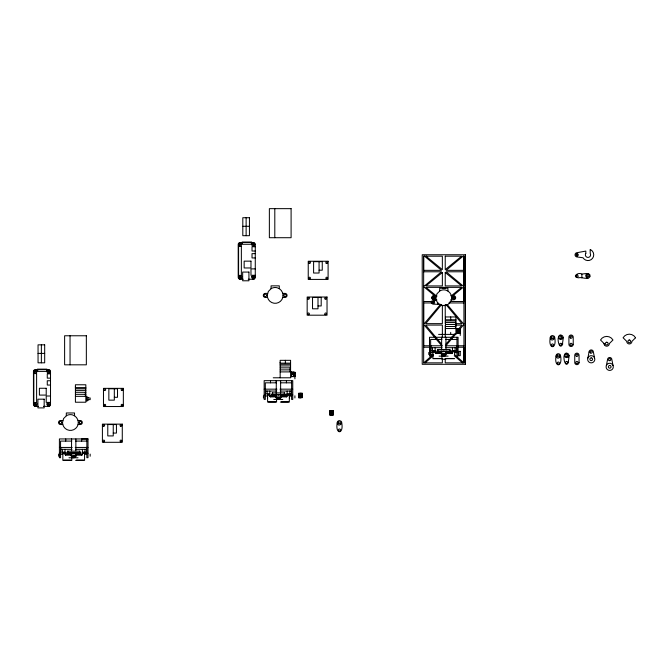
<?xml version="1.0" encoding="UTF-8"?>
<svg xmlns="http://www.w3.org/2000/svg" width="669" height="669" viewBox="0 0 669 669"><rect width="100%" height="100%" fill="white"/><g stroke="black" fill="none" stroke-linecap="round" stroke-linejoin="round"><path stroke-width="1" d="M65.746 441.097L65.746 438.939M71.55 441.097L71.55 438.939L71.55 450.814M270.502 382.819L270.502 380.661M276.305 382.819L276.305 380.661L276.205 395.58A2.609 2.609 0 0 0 276.205 398.189L277.786 399.401M435.837 339.442L435.837 337.285M441.64 339.442L441.64 337.285L441.64 349.168M465.373 364.296L465.373 254.755L422.223 254.755L422.223 364.296L465.373 364.296L465.373 254.755M75.413 386.69L75.413 402.228L85.833 402.228L85.833 384.775L75.405 384.775L75.405 387.602L85.833 387.602M280.16 362.247L280.16 377.784M445.495 318.87L445.495 334.408M341.742 422.867C343.95 434.716 335.01 434.716 337.218 422.867A2.266 2.266 0 0 1 339.476 420.6C345.204 421.554 338.163 428.586 337.218 422.867M554.76 337.803C556.959 349.653 548.028 349.653 550.227 337.803A2.266 2.266 0 0 1 552.494 335.545C558.214 336.49 551.172 343.523 550.227 337.803M560.597 355.941C562.796 367.791 553.857 367.791 556.064 355.941A2.266 2.266 0 0 1 558.331 353.684C564.051 354.629 557.009 361.661 556.064 355.941M562.612 344.359C562.069 341.734 565.18 335.579 560.814 334.91C559.602 334.901 558.54 335.955 558.548 337.168C557.093 338.915 559.384 350.715 562.612 344.359L561.893 344.359A1.079 1.079 0 0 1 560.279 345.296A1.079 1.079 0 0 1 560.279 343.431A1.079 1.079 0 0 1 561.893 344.359M568.449 362.498C567.897 359.872 571.017 353.717 566.651 353.048C565.439 353.04 564.377 354.093 564.385 355.306C562.93 357.054 565.221 368.853 568.449 362.498L567.73 362.498A1.079 1.079 0 0 1 566.108 363.434A1.079 1.079 0 0 1 566.108 361.569A1.079 1.079 0 0 1 567.73 362.498M62.518 422.524L63.58 418.568L66.474 415.675A7.903 7.903 0 0 1 72.469 414.889C76.559 415.959 79.176 420.492 78.056 424.564A7.903 7.903 0 0 1 62.786 424.564L62.518 422.524L61.791 422.524A1.229 1.229 0 0 1 59.951 423.586A1.229 1.229 0 0 1 59.951 421.453A1.229 1.229 0 0 1 61.791 422.524M267.274 295.405L268.328 291.458L271.221 288.565A7.903 7.903 0 0 1 277.225 287.77C281.315 288.841 283.932 293.373 282.811 297.454A7.903 7.903 0 0 1 267.541 297.454L267.274 295.405L266.546 295.405A1.229 1.229 0 0 1 264.698 296.476A1.229 1.229 0 0 1 264.698 294.343A1.229 1.229 0 0 1 266.546 295.405M435.895 297.764L436.949 293.816L439.842 290.923A7.903 7.903 0 0 1 445.838 290.129C449.936 291.199 452.553 295.731 451.433 299.812A7.903 7.903 0 0 1 436.163 299.812L435.895 297.764L435.168 297.764A1.229 1.229 0 0 1 433.32 298.834A1.229 1.229 0 0 1 433.32 296.702A1.229 1.229 0 0 1 435.168 297.764M563.005 337.753L563.081 337.168A2.266 2.266 0 0 1 563.005 337.753L561.943 339.133L560.814 339.434A2.266 2.266 0 0 1 558.548 337.168M587.875 358.032L588.11 357.455A3.596 3.596 0 0 1 594.34 357.463L594.574 358.032M606.348 365.608L606.582 365.031A3.596 3.596 0 0 1 612.812 365.031L613.047 365.608M65.027 449.325L65.027 454.284L65.529 455.171L81.886 455.171L82.387 454.284L82.387 449.325M269.783 391.047L269.783 396.006L270.284 396.893L286.641 396.893L287.135 396.006L287.135 391.047M435.118 347.679L435.118 352.638L435.619 353.525L451.976 353.525L452.47 352.638L452.47 347.679M71.55 453.733L71.449 453.858A2.609 2.609 0 0 0 71.449 456.467L73.03 457.68M441.64 352.078L441.54 352.212A2.609 2.609 0 0 0 441.54 354.813L443.121 356.025L445.102 355.766M568.249 356.912L568.918 355.306A2.266 2.266 0 0 1 568.249 356.912L566.651 357.572A2.266 2.266 0 0 1 564.385 355.306M441.691 304.47L425.693 323.645L442.36 323.645L442.36 305.666M445.897 344.259L454.56 333.873M458.558 329.081L461.894 325.084L455.648 325.084M440.403 304.546L424.263 323.645L423.661 323.645L423.661 302.948L434.725 302.948M445.838 345.781L455.932 333.839M459.963 329.064L463.324 325.084L463.935 325.084M426.646 256.194L425.969 256.194L442.351 269.624L442.351 256.194L423.653 256.194L423.661 362.857L432.207 355.381M425.099 362.857L433.336 355.741M453.038 295.723L463.073 287.361L463.935 287.361L463.935 301.51L450.045 301.51M581.879 274.073C584.204 273.939 590.635 271.974 590.192 276.422C588.043 280.562 581.888 276.648 578.275 277.802C571.51 277.175 578.091 271.673 581.879 274.073L581.879 277.802M450.806 295.748L453.666 295.74A2.024 2.024 0 0 1 455.673 297.764A2.024 2.024 0 0 1 453.657 299.787L450.806 299.779M242.805 226.298L249.437 226.298M255.274 246.727L252.021 246.727L252.021 251.026L255.274 251.026M255.274 253.635L252.021 253.635L252.021 257.941L255.274 257.941M463.324 256.194L463.935 256.194L463.935 270.343L446.098 270.343L463.073 256.194L463.935 256.194L463.935 362.857L445.236 362.857L445.236 358.542M255.274 268.888L250.975 268.888L250.975 275.293L255.274 275.293M319.071 270.184L322.257 270.184L322.257 261.663L313.602 261.663L313.602 273.027L319.071 273.027L319.071 261.663M423.653 271.781L441.49 271.781L424.522 285.922L423.661 285.922M243.198 279.249L240.163 279.249A1.957 1.957 0 0 1 238.206 277.292L238.206 244.453A1.957 1.957 0 0 1 240.163 242.496L253.317 242.496A1.957 1.957 0 0 1 255.274 244.453L255.274 277.292A1.957 1.957 0 0 1 253.317 279.249L248.258 279.249M423.661 287.361L424.522 287.361L434.549 295.723M267.541 293.39L265.317 293.39A2.024 2.024 0 0 0 263.293 295.405A2.024 2.024 0 0 0 265.317 297.429L267.541 297.429M282.811 293.39L285.036 293.39A2.024 2.024 0 0 1 287.06 295.405A2.024 2.024 0 0 1 285.036 297.429L282.811 297.429M283.079 295.405L283.807 295.405M436.155 295.748L433.938 295.748A2.024 2.024 0 0 0 431.906 297.764A2.024 2.024 0 0 0 433.93 299.779L436.782 299.779M453.657 295.748L451.433 295.748L461.618 287.361L425.969 287.361L436.899 296.317M451.7 297.764L452.428 297.764M436.773 300.481L432.065 300.824L431.246 301.92L431.438 303.283L433.01 304.161L440.746 304.378M423.661 301.51L434.582 301.51M448.849 302.948L463.935 302.948M442.36 305.44L445.236 305.44M318.001 305.95L321.195 305.95L321.195 297.437L312.532 297.437L312.532 308.802L318.001 308.802L318.001 297.437M455.915 319.782L445.487 319.782L445.487 316.955L455.915 316.955L455.915 334.408L438.58 334.408M445.495 320.919L455.915 320.919M445.495 322.558L455.915 322.558M455.648 323.645L461.894 323.645L445.897 304.47M463.935 323.645L463.324 323.645L447.185 304.546M445.495 324.465L455.915 324.49M445.495 326.505L455.915 326.505M445.495 328.529L455.915 328.529M456.852 329.014L458.809 329.014M458.809 329.173L460.247 329.24M456.852 329.374L460.247 329.416M458.809 329.7L460.247 329.7M456.852 329.842L458.809 329.842M458.809 330.076L460.247 330.076M456.852 330.386L460.247 330.511M456.852 330.971L460.247 330.971M458.809 331.439L460.247 331.439M458.809 331.874L460.247 331.874M458.809 332.242L460.247 332.242M458.809 332.526L460.247 332.526M456.852 332.936L460.247 332.936M456.852 333.162L460.247 333.237M441.858 339.442L430.652 339.442L430.652 356.059L429.498 356.059L429.498 337.285L458.089 337.285L458.089 356.059L456.944 356.059L456.944 337.285M445.73 339.442L456.944 339.442M442.276 345.789L423.661 345.781L423.661 325.084L424.263 325.084L441.749 345.781M445.529 345.789L463.935 345.781M423.661 347.219L429.657 347.219M457.931 347.219L463.935 347.219L463.935 362.857L454.602 354.695M430.936 347.679L442.067 347.679M445.529 347.679L456.651 347.679M432.015 350.514L435.118 350.514M452.47 350.514L455.572 350.514M432.283 350.916L435.051 350.916M451.508 350.916L455.622 350.916M429.498 351.543L430.652 351.543M456.944 351.543L458.089 351.543M432.994 351.852L435.168 351.852M451.508 351.852L455.622 351.852M432.952 352.622L430.936 352.622L430.936 345.789M435.118 352.638L441.866 352.638M445.721 352.638L452.47 352.638M454.644 352.622L456.651 352.622L456.651 345.789M38.049 353.408L44.681 353.408M443.279 354.52L444.316 354.52M441.833 354.67L445.755 354.67M439.09 356.125L448.113 356.125M433.813 358.475L441.022 358.475M446.574 358.475L453.774 358.475M445.679 358.693L454.669 358.693M423.661 362.857L442.36 362.857L442.36 358.542M290.58 363.15L280.16 363.15L280.16 360.332L290.58 360.332L290.58 377.784L273.245 377.784M280.16 364.287L290.58 364.287M280.16 365.926L290.58 365.926M280.16 367.858L290.58 367.858M280.16 369.882L290.58 369.882M280.16 371.897L290.58 371.897M291.517 372.382L293.474 372.382M293.474 372.549L294.912 372.549M293.474 372.608L294.912 372.608M291.517 372.742L294.912 372.784M293.474 373.076L294.912 373.076M291.517 373.21L293.474 373.21M293.474 373.444L294.912 373.444M50.518 373.846L47.265 373.846L47.265 378.144L50.518 378.144M291.517 373.762L293.474 373.762M293.474 373.879L294.912 373.879M291.517 374.347L294.912 374.347M293.474 374.807L294.912 374.807M293.474 375.242L294.912 375.242M293.474 375.618L294.912 375.618M293.474 375.903L294.912 375.903M294.912 376.605L291.517 376.605L291.517 372.081L294.912 372.156L294.912 378.846M50.518 380.753L47.265 380.753L47.265 385.051L50.518 385.051M276.523 382.819L265.317 382.819L265.317 399.426L264.163 399.426L264.163 380.661L292.754 380.661L292.754 399.426L291.609 399.426L291.609 380.661M280.395 382.819L291.609 382.819M75.413 388.739L85.833 388.739M264.163 389.157L265.317 389.157M276.941 389.166L265.601 389.166L265.601 395.989L267.617 395.989M279.977 389.166L291.316 389.166L291.316 396.466M291.609 389.157L292.754 389.157M75.413 390.378L85.833 390.378M265.601 391.047L276.732 391.047M280.194 391.047L291.316 391.047M75.413 392.285L85.833 392.31M298.717 393.439L302.12 393.439M298.717 393.531L302.12 393.531M300.682 393.698L302.12 393.757M266.68 393.882L269.783 393.882M287.135 393.882L290.237 393.882M298.717 393.89L300.682 393.89M300.682 393.941L302.12 393.941M75.413 394.325L85.833 394.325M267.659 394.284L269.716 394.284M286.173 394.284L291.316 394.284M300.682 394.225L302.12 394.225M298.717 394.359L300.682 394.359M300.682 394.593L302.12 394.593M264.163 394.919L265.317 394.919M291.609 394.919L292.754 394.919M298.717 394.911L302.12 395.028M267.659 395.22L269.833 395.22M286.173 395.22L291.316 395.22M298.717 395.496L302.12 395.496M50.518 396.006L46.22 396.006L46.22 402.404L50.518 402.404M269.783 396.006L276.531 396.006M280.386 396.006L287.135 396.006M289.309 395.989L291.316 395.989M300.682 395.964L302.12 395.964M298.717 396.081L300.682 396.081M75.413 396.349L85.833 396.349M300.682 396.391L302.12 396.391M298.717 396.625L300.682 396.625M300.682 396.767L302.12 396.767M298.717 397.093L302.12 397.052M300.682 397.235L302.12 397.235M86.886 397.394L88.316 397.394L88.316 397.955M114.315 397.294L117.51 397.294L117.51 388.781L108.846 388.781L108.846 400.146L114.315 400.146L114.315 388.781M300.682 397.294L302.12 397.294M298.717 397.453L300.682 397.453M298.717 397.687L300.682 397.687M86.886 397.955L90.164 397.955L90.164 399.627L86.886 399.627M277.944 397.896L278.981 397.896M276.498 398.038L280.42 398.038M273.755 399.493L282.778 399.493M86.886 400.187L88.316 400.187L88.316 399.627M268.478 401.852L275.687 401.852M281.239 401.852L288.439 401.852M280.344 402.069L289.334 402.069L289.334 398.155M38.442 406.359L35.407 406.359A1.957 1.957 0 0 1 33.45 404.402L33.45 371.571A1.957 1.957 0 0 1 35.407 369.614L48.561 369.614A1.957 1.957 0 0 1 50.518 371.571L50.518 404.402A1.957 1.957 0 0 1 48.561 406.359L43.502 406.359M329.892 410.9L333.287 410.9M329.892 411L333.287 411M331.849 411.159L333.287 411.159M331.849 411.218L333.287 411.218M329.892 411.36L333.287 411.402M331.849 411.686L333.287 411.686M329.892 411.828L331.849 411.828M331.849 412.062L333.287 412.062M329.892 412.372L331.849 412.372M331.849 412.489L333.287 412.489M329.892 412.957L333.287 412.957M331.849 413.425L333.287 413.425M329.892 413.542L331.849 413.542M331.849 413.86L333.287 413.86M329.892 414.094L331.849 414.094M331.849 414.228L333.287 414.228M331.849 414.512L333.287 414.512M329.892 414.563L331.849 414.563M331.849 414.696L333.287 414.755M329.892 414.922L331.849 414.922M62.786 420.5L60.561 420.5A2.024 2.024 0 0 0 58.538 422.524A2.024 2.024 0 0 0 60.561 424.547L62.786 424.547M78.056 420.5L80.28 420.5A2.024 2.024 0 0 1 82.304 422.524A2.024 2.024 0 0 1 80.28 424.547L78.056 424.547M78.323 422.524L79.051 422.524M113.245 433.069L116.439 433.069L116.439 424.556L107.776 424.556L107.776 435.92L113.245 435.92L113.245 424.556M86.853 438.939L86.853 457.705L88.007 457.705L88.007 438.939L59.407 438.939L59.407 457.705L60.561 457.705L60.561 441.097L71.775 441.097M88.007 438.939L81.66 438.939L81.668 441.097M75.639 441.097L86.853 441.097M59.407 447.436L60.561 447.436M72.193 447.444L60.846 447.444L60.846 454.268L62.861 454.268M75.221 447.444L86.569 447.444L86.569 454.502M86.853 447.436L88.007 447.436M60.846 449.325L71.976 449.325M75.438 449.325L86.569 449.325M61.924 452.16L65.027 452.16M82.387 452.16L85.49 452.16M62.903 452.562L64.96 452.562M82.454 452.562L86.569 452.562M59.407 453.189L60.561 453.189M86.853 453.189L88.007 453.189M62.903 453.498L65.077 453.498M82.337 453.498L86.569 453.498M84.553 454.268L86.569 454.268M65.027 454.284L71.775 454.284M75.639 454.284L82.387 454.284M73.189 456.174L74.226 456.174M71.75 456.317L75.664 456.317M68.999 457.772L78.03 457.772M63.722 460.13L70.931 460.13M76.483 460.13L83.692 460.13M75.589 460.347L84.578 460.347L84.553 452.294M424.263 256.194L423.661 256.194L423.653 270.343L441.49 270.343L424.522 256.194M436.782 295.748L433.922 295.74A2.024 2.024 0 0 0 431.915 297.764A2.024 2.024 0 0 0 433.938 299.787M587.432 278.061L588.018 278.128A2.266 2.266 0 0 1 587.432 278.061L586.412 277.484L585.726 275.896A2.266 2.266 0 0 1 587.967 273.596L587.984 274.959M454.251 355.741L462.496 362.857M604.132 343.59L600.511 339.994A7.192 7.192 0 0 1 612.963 339.994L609.342 343.59A2.609 2.609 0 0 1 606.733 346.199A2.609 2.609 0 0 1 604.132 343.59L604.475 344.895M441.691 344.259L425.693 325.084L442.36 325.084L442.36 337.067M445.955 352.078L446.056 352.212A2.609 2.609 0 0 1 446.056 354.813L445.638 355.356A2.609 2.609 0 0 1 441.95 355.356M280.62 395.454L280.721 395.58A2.609 2.609 0 0 1 280.721 398.189L280.303 398.724A2.609 2.609 0 0 1 276.623 398.724M577.196 253.743L577.196 255.901M460.247 335.478L460.247 328.705L456.852 328.788L456.852 333.237M458.809 328.705L458.809 333.237M456.977 328.37L456.977 333.58M455.455 324.49L455.455 328.529M455.121 347.679L455.121 350.514M454.644 350.648L454.644 354.595M451.976 352.638L451.976 353.525M451.759 337.285L451.759 339.442M450.705 316.955L450.705 320.033M450.705 332.359L450.705 334.408M450.103 351.066L450.103 349.527L437.493 349.527L437.493 351.066M449.635 349.527L449.635 351.066M447.904 291.04L447.904 288.214L439.692 288.214L439.692 291.04M446.248 351.066L446.248 353.525M445.955 337.285L445.955 349.168M445.236 304.671L445.236 323.645M445.236 325.084L445.236 337.067M445.102 287.361L445.102 288.356L442.485 288.356L442.485 287.361M443.79 287.361L443.79 288.356M443.798 351.066L443.798 351.643M441.908 355.757L441.908 358.693L432.918 358.693L432.952 350.648M441.339 351.066L441.339 353.525M437.961 349.527L437.961 351.066M437.668 302.355L437.668 304.219M435.619 352.638L435.619 353.525M432.467 347.679L432.467 350.514M428.779 352.454L428.779 354.595M331.849 410.691L331.849 415.223M300.682 393.23L300.682 397.762M294.912 395.822L294.912 397.963M293.474 372.081L293.474 376.605M291.642 371.738L291.642 376.948M290.12 367.858L290.12 371.897M289.786 391.047L289.786 393.882M289.309 394.016L289.309 397.963M286.641 396.006L286.641 396.893M286.424 380.661L286.424 382.819M285.37 360.332L285.37 363.409M284.768 394.434L284.768 392.895L272.158 392.895L272.158 394.434M284.3 392.895L284.3 394.434M280.913 394.434L280.913 396.893M280.62 380.661L280.62 393.506M279.282 288.682L279.282 285.855L271.07 285.855L271.07 288.682M278.463 394.434L278.463 395.019M276.573 399.134L276.573 402.069L267.592 402.069L267.592 398.155M276.013 394.434L276.013 396.893M274.8 208.653L274.8 237.712M272.626 392.895L272.626 394.434M270.284 396.006L270.284 396.893M267.617 394.016L267.617 397.963M267.14 391.047L267.14 393.882M263.444 395.822L263.444 397.963M251.653 242.496L251.653 242.027L242.17 242.027L242.17 242.496M251.343 242.496L251.343 244.269L242.479 244.269L242.479 242.496M246.125 217.718L246.125 235.697M90.164 454.1L90.164 456.241M86.886 396.19L86.886 401.4M85.364 392.31L85.364 396.349M85.03 449.325L85.03 452.16M81.886 454.284L81.886 455.171M80.012 452.712L80.012 451.174L67.402 451.174L67.402 452.712M79.544 451.174L79.544 452.712M76.157 452.712L76.157 455.171M75.865 438.939L75.865 450.814M74.527 415.8L74.527 412.974L66.315 412.974L66.315 415.8M73.707 452.712L73.707 453.298M71.826 457.412L71.826 460.347L62.836 460.347L62.861 452.294M71.257 452.712L71.257 455.171M70.044 335.771L70.044 364.822M67.87 451.174L67.87 452.712M65.529 454.284L65.529 455.171M62.384 449.325L62.384 452.16M58.688 454.1L58.688 456.241M46.897 369.614L46.897 369.146L37.414 369.146L37.414 369.614M46.587 369.614L46.587 371.387L37.723 371.387L37.723 369.614M41.369 344.836L41.369 362.815M433.01 355.665A2.158 2.158 0 0 1 430.92 354.068M446.675 358.492A5.753 5.753 0 0 1 440.921 358.492M433.286 354.553A1.079 1.079 0 0 1 432.241 354.277M75.965 453.858A2.609 2.609 0 0 1 75.965 456.467L75.547 457.002A2.609 2.609 0 0 1 71.867 457.002M445.236 272.5L445.236 285.922L461.618 285.922L445.236 272.5M445.236 256.194L445.236 269.624L461.618 256.194L445.236 256.194M463.935 271.781L463.935 285.922L463.073 285.922L446.098 271.781L463.935 271.781M431.94 302.104L431.906 302.38A1.079 1.079 0 0 0 434.03 302.631L433.253 301.318L431.94 302.104M576.151 275.687L576.118 275.963A1.079 1.079 0 0 0 578.242 276.222L577.456 274.909L576.151 275.687M33.734 371.119C36.093 378.654 39.538 365.784 33.734 371.119M34.637 371.362C35.608 374.397 36.996 369.221 34.637 371.362M33.734 403.959C36.093 411.485 39.538 398.615 33.734 403.959M34.637 404.201C35.608 407.237 36.996 402.061 34.637 404.201M47.792 371.362C48.762 374.397 50.15 369.221 47.792 371.362M50.292 371.571C46.069 378.236 46.061 364.906 50.292 371.571M46.889 403.959C49.247 411.485 52.692 398.615 46.889 403.959M47.792 404.201C48.762 407.237 50.15 402.061 47.792 404.201M238.49 244.009C240.848 251.536 244.294 238.666 238.49 244.009M239.393 244.252C240.363 247.287 241.752 242.111 239.393 244.252M238.49 276.841C240.848 284.375 244.294 271.505 238.49 276.841M239.393 277.083C240.363 280.119 241.752 274.942 239.393 277.083M252.548 244.252C253.518 247.287 254.906 242.111 252.548 244.252M255.048 244.453C250.825 251.118 250.816 237.796 255.048 244.453M251.636 276.841C254.003 284.375 257.448 271.505 251.636 276.841M252.548 277.083C253.518 280.119 254.906 274.942 252.548 277.083M433.462 297.638C434.056 299.478 434.883 296.334 433.462 297.638M453.197 297.638C453.791 299.478 454.619 296.334 453.197 297.638M589.063 352.061L587.625 359.261A3.596 3.596 0 0 0 591.22 362.857A3.596 3.596 0 0 0 594.816 359.261L593.378 352.061A2.158 2.158 0 0 0 591.22 349.912A2.158 2.158 0 0 0 589.063 352.07M607.544 359.638L606.106 366.829A3.596 3.596 0 0 0 609.702 370.425A3.596 3.596 0 0 0 613.297 366.829L611.859 359.638A2.158 2.158 0 0 0 609.702 357.48A2.158 2.158 0 0 0 607.544 359.638M586.838 274.976L586.713 275.143A1.472 1.472 0 0 0 586.73 276.615L589.28 276.581A1.472 1.472 0 0 0 589.255 275.11L586.838 274.976M338.338 421.963L338.205 422.131A1.472 1.472 0 0 0 338.205 423.602L340.755 423.602A1.472 1.472 0 0 0 340.755 422.131L338.338 421.963M585.827 253.392L585.726 253.518A2.609 2.609 0 0 0 585.726 256.127L586.136 256.662A2.609 2.609 0 0 0 589.824 256.662L590.234 256.127A2.609 2.609 0 0 0 590.234 253.518L590.142 249.545L590.861 249.838A5.753 5.753 0 0 1 592.542 258.326A5.753 5.753 0 0 1 583.912 258.895L583.05 257.766L577.196 256.98A2.158 2.158 0 0 1 575.039 254.822A2.158 2.158 0 0 1 577.196 252.665L585.827 251.084L585.827 253.392M551.348 336.9L551.223 337.067A1.472 1.472 0 0 0 551.223 338.539L553.765 338.539A1.472 1.472 0 0 0 553.765 337.067L551.348 336.9M557.185 355.038L557.051 355.206A1.472 1.472 0 0 0 557.051 356.677L559.602 356.677A1.472 1.472 0 0 0 559.602 355.206L557.185 355.038M635.55 337.761L631.929 341.357A2.609 2.609 0 0 1 629.32 343.958A2.609 2.609 0 0 1 626.719 341.357L623.09 337.761A7.192 7.192 0 0 1 635.55 337.761M442.36 272.5L425.969 285.922L442.36 285.922L442.36 272.5M560.078 335.897L560.078 338.447A1.472 1.472 0 0 0 561.55 338.447L561.55 335.897A1.472 1.472 0 0 0 560.078 335.897M565.915 354.035L565.915 356.585A1.472 1.472 0 0 0 567.387 356.585L567.387 354.035A1.472 1.472 0 0 0 565.915 354.035M606.733 342.227L606.382 342.277A1.363 1.363 0 0 0 605.621 344.368A1.363 1.363 0 0 0 607.853 344.368A1.363 1.363 0 0 0 607.084 342.277L606.733 342.227M629.32 339.994L628.969 340.044A1.363 1.363 0 0 0 628.208 342.135A1.363 1.363 0 0 0 630.441 342.135A1.363 1.363 0 0 0 629.671 340.044L629.32 339.994M591.22 357.898L590.869 357.94A1.363 1.363 0 0 0 590.869 360.574L591.572 360.574A1.363 1.363 0 0 0 591.572 357.94L591.22 357.898M609.702 365.475L609.35 365.517A1.363 1.363 0 0 0 609.35 368.151L610.053 368.151A1.363 1.363 0 0 0 610.053 365.517L609.702 365.475M291.099 208.653L269.364 208.653L269.364 237.712L291.099 237.712L291.099 208.653M249.437 217.718L242.805 217.718L242.805 235.697L249.437 235.697L249.437 217.718M241.358 246.451L238.59 246.451L238.59 275.394L241.358 275.394L241.358 246.451M250.975 261.144L244.152 261.144L244.152 267.968L250.975 267.968L250.975 261.144M328.103 261.245L308.233 261.245L308.233 279.416L328.103 279.416L328.103 261.245M248.927 272.074L242.663 272.074L242.663 280.788L248.927 280.788L248.927 272.074M327.032 297.019L307.163 297.019L307.163 315.191L327.032 315.191L327.032 297.019M460.247 332.71L458.809 332.71L460.247 332.769M86.343 335.771L64.617 335.771L64.617 364.822L86.343 364.822L86.343 335.771M44.681 344.836L38.049 344.836L38.049 362.815L44.681 362.815L44.681 344.836M450.856 351.066L436.74 351.066L436.74 351.643L450.856 351.643L450.856 351.066M460.247 351.367L458.809 351.367L458.809 355.682L460.247 355.682L460.247 351.367M36.611 373.57L33.835 373.57L33.835 402.504L36.611 402.504L36.611 373.57M294.912 376.078L293.474 376.078L294.912 376.145M46.22 388.263L39.396 388.263L39.396 395.086L46.22 395.086L46.22 388.263M123.347 388.355L103.478 388.355L103.478 406.526L123.347 406.526L123.347 388.355M302.12 393.23L298.717 393.23L298.717 397.762L302.12 397.762L302.12 393.23M285.521 394.434L271.405 394.434L271.405 395.019L285.521 395.019L285.521 394.434M44.171 399.184L37.907 399.184L37.907 407.898L44.171 407.898L44.171 399.184M333.287 410.691L329.892 410.691L329.892 415.223L333.287 415.223L333.287 410.691M122.276 424.129L102.407 424.129L102.407 442.301L122.276 442.301L122.276 424.129M80.765 452.712L66.649 452.712L66.649 453.298L80.765 453.298L80.765 452.712M579.061 362.498L579.061 355.306A2.158 2.158 0 0 0 576.904 353.148A2.158 2.158 0 0 0 574.746 355.306L574.746 362.498A2.158 2.158 0 0 0 576.904 364.655A2.158 2.158 0 0 0 579.061 362.498M573.224 344.359L573.224 337.168A2.158 2.158 0 0 0 571.067 335.01A2.158 2.158 0 0 0 568.909 337.168L568.909 344.359A2.158 2.158 0 0 0 571.067 346.517A2.158 2.158 0 0 0 573.224 344.359M338.94 430.995A1.079 1.079 0 0 0 340.554 430.058A1.079 1.079 0 0 0 338.94 429.13A1.079 1.079 0 0 0 338.94 430.995M609.158 360.574A1.079 1.079 0 0 0 610.78 359.638A1.079 1.079 0 0 0 609.158 358.709A1.079 1.079 0 0 0 609.158 360.574M590.685 352.998A1.079 1.079 0 0 0 592.299 352.061A1.079 1.079 0 0 0 590.685 351.133A1.079 1.079 0 0 0 590.685 352.998M557.787 364.07A1.079 1.079 0 0 0 559.409 363.133A1.079 1.079 0 0 0 557.787 362.205A1.079 1.079 0 0 0 557.787 364.07M576.36 356.243A1.079 1.079 0 0 0 577.983 355.306A1.079 1.079 0 0 0 576.36 354.378A1.079 1.079 0 0 0 576.36 356.243M576.36 363.434A1.079 1.079 0 0 0 577.983 362.498A1.079 1.079 0 0 0 576.36 361.569A1.079 1.079 0 0 0 576.36 363.434M570.532 345.296A1.079 1.079 0 0 0 572.146 344.359A1.079 1.079 0 0 0 570.532 343.431A1.079 1.079 0 0 0 570.532 345.296M570.306 337.937A1.079 1.079 0 0 0 572.112 337.452A1.079 1.079 0 0 0 570.791 336.131A1.079 1.079 0 0 0 570.306 337.937M551.958 345.932A1.079 1.079 0 0 0 553.572 344.995A1.079 1.079 0 0 0 551.958 344.067A1.079 1.079 0 0 0 551.958 345.932M576.427 255.583A1.079 1.079 0 0 0 578.233 255.106A1.079 1.079 0 0 0 576.912 253.785A1.079 1.079 0 0 0 576.427 255.583M453.038 298.834A1.229 1.229 0 0 0 454.887 297.764A1.229 1.229 0 0 0 453.038 296.702A1.229 1.229 0 0 0 453.038 298.834M308.1 314.555A0.845 0.845 0 0 0 309.362 313.828A0.845 0.845 0 0 0 308.1 313.1A0.845 0.845 0 0 0 308.1 314.555M307.924 298.968A0.845 0.845 0 0 0 309.337 298.591A0.845 0.845 0 0 0 308.3 297.563A0.845 0.845 0 0 0 307.924 298.968M325.075 298.968A0.845 0.845 0 0 0 326.489 298.591A0.845 0.845 0 0 0 325.452 297.563A0.845 0.845 0 0 0 325.075 298.968M325.075 314.422A0.845 0.845 0 0 0 326.489 314.045A0.845 0.845 0 0 0 325.452 313.017A0.845 0.845 0 0 0 325.075 314.422M309.17 278.781A0.845 0.845 0 0 0 310.433 278.053A0.845 0.845 0 0 0 309.17 277.326A0.845 0.845 0 0 0 309.17 278.781M308.994 263.193A0.845 0.845 0 0 0 310.399 262.817A0.845 0.845 0 0 0 309.371 261.788A0.845 0.845 0 0 0 308.994 263.193M326.146 263.193A0.845 0.845 0 0 0 327.551 262.817A0.845 0.845 0 0 0 326.522 261.788A0.845 0.845 0 0 0 326.146 263.193M326.321 278.781A0.845 0.845 0 0 0 327.584 278.053A0.845 0.845 0 0 0 326.321 277.326A0.845 0.845 0 0 0 326.321 278.781M284.417 296.476A1.229 1.229 0 0 0 286.265 295.405A1.229 1.229 0 0 0 284.417 294.343A1.229 1.229 0 0 0 284.417 296.476M104.414 405.899A0.845 0.845 0 0 0 105.677 405.171A0.845 0.845 0 0 0 104.414 404.444A0.845 0.845 0 0 0 104.414 405.899M104.414 390.445A0.845 0.845 0 0 0 105.677 389.718A0.845 0.845 0 0 0 104.414 388.99A0.845 0.845 0 0 0 104.414 390.445M121.566 390.445A0.845 0.845 0 0 0 122.828 389.718A0.845 0.845 0 0 0 121.566 388.99A0.845 0.845 0 0 0 121.566 390.445M121.39 405.765A0.845 0.845 0 0 0 122.803 405.389A0.845 0.845 0 0 0 121.766 404.36A0.845 0.845 0 0 0 121.39 405.765M103.344 441.674A0.845 0.845 0 0 0 104.607 440.946A0.845 0.845 0 0 0 103.344 440.219A0.845 0.845 0 0 0 103.344 441.674M103.344 426.22A0.845 0.845 0 0 0 104.607 425.492A0.845 0.845 0 0 0 103.344 424.756A0.845 0.845 0 0 0 103.344 426.22M120.495 426.22A0.845 0.845 0 0 0 121.758 425.492A0.845 0.845 0 0 0 120.495 424.756A0.845 0.845 0 0 0 120.495 426.22M120.495 441.674A0.845 0.845 0 0 0 121.758 440.946A0.845 0.845 0 0 0 120.495 440.219A0.845 0.845 0 0 0 120.495 441.674M79.67 423.586A1.229 1.229 0 0 0 81.509 422.524A1.229 1.229 0 0 0 79.67 421.453A1.229 1.229 0 0 0 79.67 423.586"/></g></svg>
